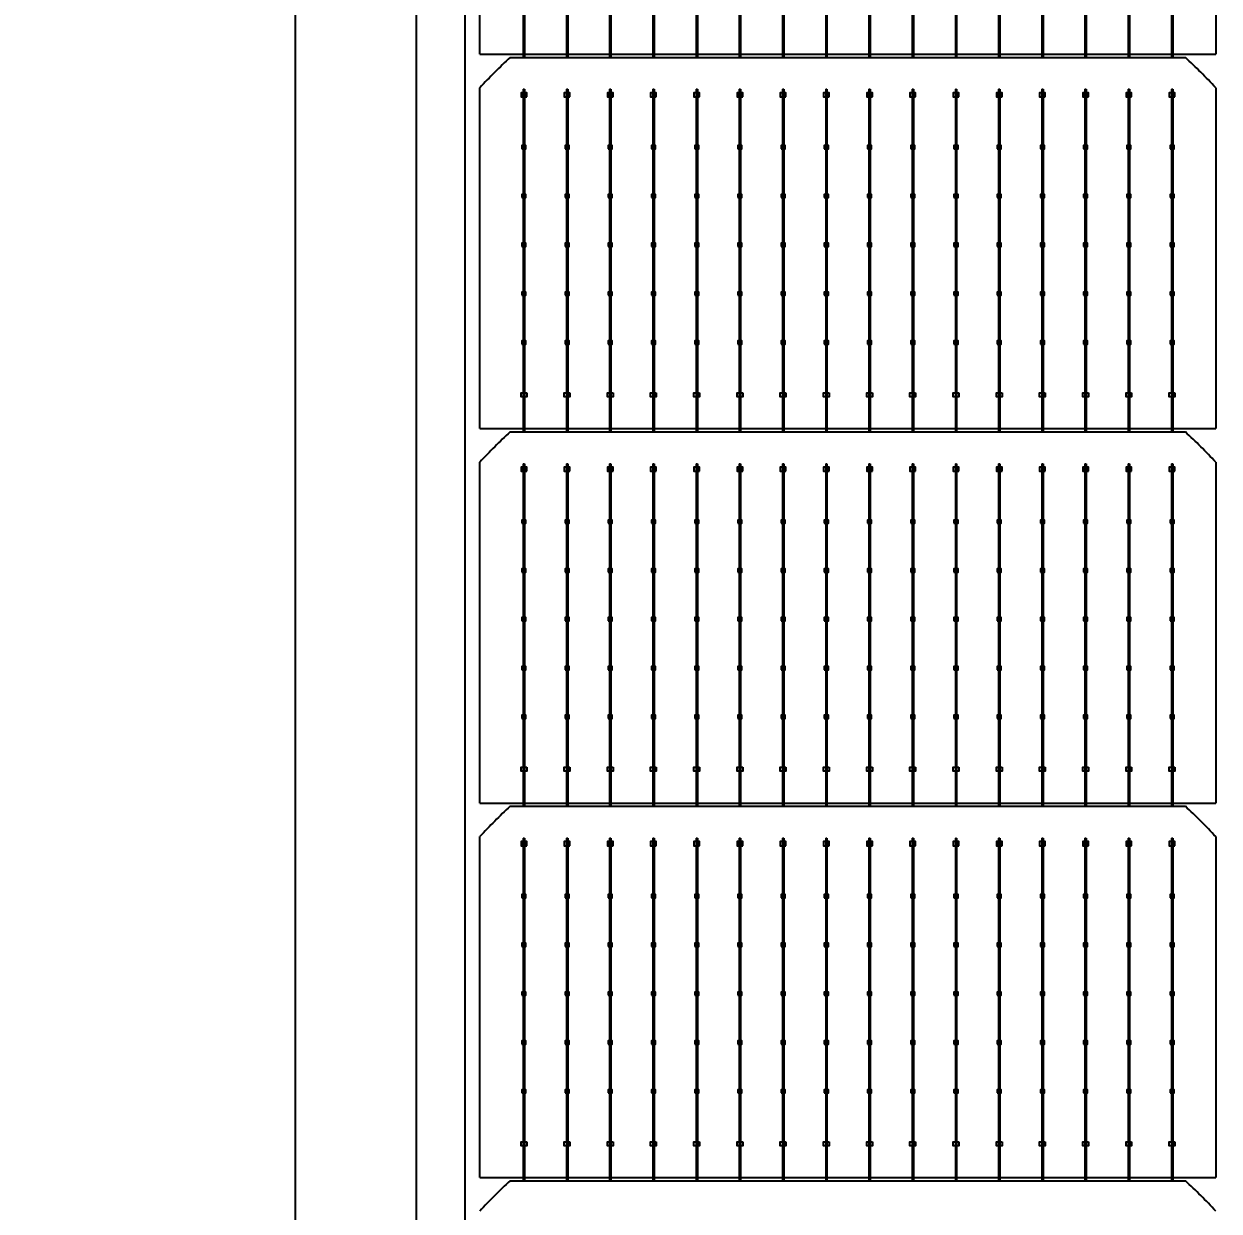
# Model space of a CAD drawing. Header units: millimetres. Extents: x 10297564 to 11610295, y -9287743 to -8409454.
# Drawn here: x 10388906 to 10393034, y -9103535 to -9099437 of the extents above; entities that cross this region are included whole.
import ezdxf

# ---------------------------------------------------------------- set-up
doc = ezdxf.new("R2010")
doc.units = ezdxf.units.MM
doc.header["$LTSCALE"] = 100
doc.layers.add('E1', color=1, linetype='Continuous')
doc.styles.add('HL-S1', font='DotumChe.ttf')
doc.styles.add('MG', font='malgun.ttf')
doc.dimstyles.new('HL-100', dxfattribs={"dimscale": 100, "dimtxt": 3, "dimasz": 4, "dimexe": 2, "dimexo": 2, "dimgap": 1, "dimtad": 1, "dimdec": 0, "dimzin": 0, "dimlunit": 6, "dimtxsty": 'HL-S1', "dimblk": 'DOTSMALL', "dimcen": 4, "dimdle": 2, "dimclrd": 256, "dimclre": 256, "dimclrt": 4, "dimazin": 0, "dimtfac": 1, "dimtdec": 0, "dimtix": 1, "dimtmove": 2, "dimatfit": 3, "dimldrblk": 'DOTSMALL', "dimfxl": 1.5, "dimtolj": 1, "dimtzin": 0, "dimlwd": -1, "dimlwe": -1, "dimarcsym": 0})

# ---------------------------------------------------------------- blocks, each defined once
blk = doc.blocks.new('*D71')
at = {"layer": 'defpoints', "color": 0, "transparency": 16777216}
for p in [(10389843.9, -9073235.9), (10390262.3, -9073235.9), (10390262.3, -9107604.7)]:
    blk.add_point(p, dxfattribs=at)
at = {"layer": 'E1', "color": 1, "transparency": 16777216}
for p, q in [((10389862.3, -9073235.9), (10389443.9, -9073235.9)), ((10389843.9, -9107204.7), (10389843.9, -9073635.9)), ((10389862.3, -9107604.7), (10389443.9, -9107604.7))]:
    blk.add_line(p, q, dxfattribs=at)
for points in [[(10389777.2, -9073635.9), (10389910.5, -9073635.9), (10389843.9, -9073235.9)], [(10389777.2, -9107204.7), (10389910.5, -9107204.7), (10389843.9, -9107604.7)]]:
    blk.add_solid(points, dxfattribs=at)
at = {"layer": 'E1', "color": 7, "transparency": 16777216, "insert": (10389234, -9090245.9), "char_height": 500, "attachment_point": 5, "rotation": 90, "style": 'MG'}
blk.add_mtext('\\A1;2464', dxfattribs=at)
blk = doc.blocks.new('_DotSmall')
at = {"color": 0, "linetype": 'ByBlock', "const_width": 0.5}
blk.add_lwpolyline([(-0.0625, 0, 1), (0.0625, 0, 1)], format="xyb", close=True, dxfattribs=at)

msp = doc.modelspace()

# ---------------------------------------------------------------- linework, layer by layer
for p, q in [((10390630.4, -9098369.8), (10390630.4, -9099552.7)), ((10390634.8, -9098369.8), (10390634.8, -9099552.7)), ((10390779.6, -9098369.8), (10390779.6, -9099552.7)), ((10390784.1, -9098369.8), (10390784.1, -9099552.7)), ((10390928.9, -9098369.8), (10390928.9, -9099552.7)), ((10390933.3, -9098369.8), (10390933.3, -9099552.7)), ((10391078.1, -9098369.8), (10391078.1, -9099552.7)), ((10391082.6, -9098369.8), (10391082.6, -9099552.7)), ((10391227.4, -9098369.8), (10391227.4, -9099552.7)), ((10391231.8, -9098369.8), (10391231.8, -9099552.7)), ((10391376.6, -9098369.8), (10391376.6, -9099552.7)), ((10391381.1, -9098369.8), (10391381.1, -9099552.7)), ((10391525.9, -9098369.8), (10391525.9, -9099552.7)), ((10391530.3, -9098369.8), (10391530.3, -9099552.7)), ((10391675.1, -9098369.8), (10391675.1, -9099552.7)), ((10391679.6, -9098369.8), (10391679.6, -9099552.7)), ((10391824.4, -9098369.8), (10391824.4, -9099552.7)), ((10391828.8, -9098369.8), (10391828.8, -9099552.7)), ((10391973.6, -9098369.8), (10391973.6, -9099552.7)), ((10391978.1, -9098369.8), (10391978.1, -9099552.7)), ((10392122.9, -9098369.8), (10392122.9, -9099552.7)), ((10392127.3, -9098369.8), (10392127.3, -9099552.7)), ((10392272.1, -9098369.8), (10392272.1, -9099552.7)), ((10392276.6, -9098369.8), (10392276.6, -9099552.7)), ((10392421.4, -9098369.8), (10392421.4, -9099552.7)), ((10392425.8, -9098369.8), (10392425.8, -9099552.7)), ((10392570.6, -9098369.8), (10392570.6, -9099552.7)), ((10392575.1, -9098369.8), (10392575.1, -9099552.7)), ((10392719.8, -9098369.8), (10392719.8, -9099552.7)), ((10392724.3, -9098369.8), (10392724.3, -9099552.7)), ((10392869.1, -9098369.8), (10392869.1, -9099552.7)), ((10392873.6, -9098369.8), (10392873.6, -9099552.7)), ((10390480.6, -9099541.5), (10393022, -9099541.5)), ((10390630.4, -9099662.5), (10390630.4, -9100845.4)), ((10390634.8, -9099662.5), (10390634.8, -9100845.4)), ((10390779.6, -9099662.5), (10390779.6, -9100845.4)), ((10390784.1, -9099662.5), (10390784.1, -9100845.4)), ((10390928.9, -9099662.5), (10390928.9, -9100845.4)), ((10390933.3, -9099662.5), (10390933.3, -9100845.4)), ((10391078.1, -9099662.5), (10391078.1, -9100845.4)), ((10391082.6, -9099662.5), (10391082.6, -9100845.4)), ((10391227.4, -9099662.5), (10391227.4, -9100845.4)), ((10391231.8, -9099662.5), (10391231.8, -9100845.4)), ((10391376.6, -9099662.5), (10391376.6, -9100845.4)), ((10391381.1, -9099662.5), (10391381.1, -9100845.4)), ((10391525.9, -9099662.5), (10391525.9, -9100845.4)), ((10391530.3, -9099662.5), (10391530.3, -9100845.4)), ((10391675.1, -9099662.5), (10391675.1, -9100845.4)), ((10391679.6, -9099662.5), (10391679.6, -9100845.4)), ((10391824.4, -9099662.5), (10391824.4, -9100845.4)), ((10391828.8, -9099662.5), (10391828.8, -9100845.4)), ((10391973.6, -9099662.5), (10391973.6, -9100845.4)), ((10391978.1, -9099662.5), (10391978.1, -9100845.4)), ((10392122.9, -9099662.5), (10392122.9, -9100845.4)), ((10392127.3, -9099662.5), (10392127.3, -9100845.4)), ((10392272.1, -9099662.5), (10392272.1, -9100845.4)), ((10392276.6, -9099662.5), (10392276.6, -9100845.4)), ((10392421.4, -9099662.5), (10392421.4, -9100845.4)), ((10392425.8, -9099662.5), (10392425.8, -9100845.4)), ((10392570.6, -9099662.5), (10392570.6, -9100845.4)), ((10392575.1, -9099662.5), (10392575.1, -9100845.4)), ((10392719.8, -9099662.5), (10392719.8, -9100845.4)), ((10392724.3, -9099662.5), (10392724.3, -9100845.4)), ((10392869.1, -9099662.5), (10392869.1, -9100845.4)), ((10392873.6, -9099662.5), (10392873.6, -9100845.4)), ((10390480.6, -9100834.1), (10393022, -9100834.1)), ((10390630.4, -9100955.1), (10390630.4, -9102138)), ((10390634.8, -9100955.1), (10390634.8, -9102138)), ((10390779.6, -9100955.1), (10390779.6, -9102138)), ((10390784.1, -9100955.1), (10390784.1, -9102138)), ((10390928.9, -9100955.1), (10390928.9, -9102138)), ((10390933.3, -9100955.1), (10390933.3, -9102138)), ((10391078.1, -9100955.1), (10391078.1, -9102138)), ((10391082.6, -9100955.1), (10391082.6, -9102138)), ((10391227.4, -9100955.1), (10391227.4, -9102138)), ((10391231.8, -9100955.1), (10391231.8, -9102138)), ((10391376.6, -9100955.1), (10391376.6, -9102138)), ((10391381.1, -9100955.1), (10391381.1, -9102138)), ((10391525.9, -9100955.1), (10391525.9, -9102138)), ((10391530.3, -9100955.1), (10391530.3, -9102138)), ((10391675.1, -9100955.1), (10391675.1, -9102138)), ((10391679.6, -9100955.1), (10391679.6, -9102138)), ((10391824.4, -9100955.1), (10391824.4, -9102138)), ((10391828.8, -9100955.1), (10391828.8, -9102138)), ((10391973.6, -9100955.1), (10391973.6, -9102138)), ((10391978.1, -9100955.1), (10391978.1, -9102138)), ((10392122.9, -9100955.1), (10392122.9, -9102138)), ((10392127.3, -9100955.1), (10392127.3, -9102138)), ((10392272.1, -9100955.1), (10392272.1, -9102138)), ((10392276.6, -9100955.1), (10392276.6, -9102138)), ((10392421.4, -9100955.1), (10392421.4, -9102138)), ((10392425.8, -9100955.1), (10392425.8, -9102138)), ((10392570.6, -9100955.1), (10392570.6, -9102138)), ((10392575.1, -9100955.1), (10392575.1, -9102138)), ((10392719.8, -9100955.1), (10392719.8, -9102138)), ((10392724.3, -9100955.1), (10392724.3, -9102138)), ((10392869.1, -9100955.1), (10392869.1, -9102138)), ((10392873.6, -9100955.1), (10392873.6, -9102138)), ((10390480.6, -9102126.8), (10393022, -9102126.8)), ((10390630.4, -9102247.8), (10390630.4, -9103430.7)), ((10390634.8, -9102247.8), (10390634.8, -9103430.7)), ((10390779.6, -9102247.8), (10390779.6, -9103430.7)), ((10390784.1, -9102247.8), (10390784.1, -9103430.7)), ((10390928.9, -9102247.8), (10390928.9, -9103430.7)), ((10390933.3, -9102247.8), (10390933.3, -9103430.7)), ((10391078.1, -9102247.8), (10391078.1, -9103430.7)), ((10391082.6, -9102247.8), (10391082.6, -9103430.7)), ((10391227.4, -9102247.8), (10391227.4, -9103430.7)), ((10391231.8, -9102247.8), (10391231.8, -9103430.7)), ((10391376.6, -9102247.8), (10391376.6, -9103430.7)), ((10391381.1, -9102247.8), (10391381.1, -9103430.7)), ((10391525.9, -9102247.8), (10391525.9, -9103430.7)), ((10391530.3, -9102247.8), (10391530.3, -9103430.7)), ((10391675.1, -9102247.8), (10391675.1, -9103430.7)), ((10391679.6, -9102247.8), (10391679.6, -9103430.7)), ((10391824.4, -9102247.8), (10391824.4, -9103430.7)), ((10391828.8, -9102247.8), (10391828.8, -9103430.7)), ((10391973.6, -9102247.8), (10391973.6, -9103430.7)), ((10391978.1, -9102247.8), (10391978.1, -9103430.7)), ((10392122.9, -9102247.8), (10392122.9, -9103430.7)), ((10392127.3, -9102247.8), (10392127.3, -9103430.7)), ((10392272.1, -9102247.8), (10392272.1, -9103430.7)), ((10392276.6, -9102247.8), (10392276.6, -9103430.7)), ((10392421.4, -9102247.8), (10392421.4, -9103430.7)), ((10392425.8, -9102247.8), (10392425.8, -9103430.7)), ((10392570.6, -9102247.8), (10392570.6, -9103430.7)), ((10392575.1, -9102247.8), (10392575.1, -9103430.7)), ((10392719.8, -9102247.8), (10392719.8, -9103430.7)), ((10392724.3, -9102247.8), (10392724.3, -9103430.7)), ((10392869.1, -9102247.8), (10392869.1, -9103430.7)), ((10392873.6, -9102247.8), (10392873.6, -9103430.7)), ((10390480.6, -9103419.5), (10393022, -9103419.5))]:
    msp.add_line(p, q)
for points in [[(10390262.3, -9073235.9), (10406065.8, -9073235.9), (10406065.8, -9107604.7), (10390262.3, -9107604.7)], [(10390429.7, -9073403.3), (10405898.4, -9073403.3), (10405898.4, -9107437.3), (10390429.7, -9107437.3)], [(10390642.4, -9099688.5), (10390642.4, -9099674.6), (10390622.9, -9099674.6), (10390622.9, -9099688.5)], [(10390791.6, -9099688.5), (10390791.6, -9099674.6), (10390772.1, -9099674.6), (10390772.1, -9099688.5)], [(10390940.9, -9099688.5), (10390940.9, -9099674.6), (10390921.3, -9099674.6), (10390921.3, -9099688.5)], [(10391090.1, -9099688.5), (10391090.1, -9099674.6), (10391070.6, -9099674.6), (10391070.6, -9099688.5)], [(10391239.4, -9099688.5), (10391239.4, -9099674.6), (10391219.8, -9099674.6), (10391219.8, -9099688.5)], [(10391388.6, -9099688.5), (10391388.6, -9099674.6), (10391369.1, -9099674.6), (10391369.1, -9099688.5)], [(10391537.9, -9099688.5), (10391537.9, -9099674.6), (10391518.3, -9099674.6), (10391518.3, -9099688.5)], [(10391687.1, -9099688.5), (10391687.1, -9099674.6), (10391667.6, -9099674.6), (10391667.6, -9099688.5)], [(10391836.4, -9099688.5), (10391836.4, -9099674.6), (10391816.8, -9099674.6), (10391816.8, -9099688.5)], [(10391985.6, -9099688.5), (10391985.6, -9099674.6), (10391966.1, -9099674.6), (10391966.1, -9099688.5)], [(10392134.9, -9099688.5), (10392134.9, -9099674.6), (10392115.3, -9099674.6), (10392115.3, -9099688.5)], [(10392284.1, -9099688.5), (10392284.1, -9099674.6), (10392264.6, -9099674.6), (10392264.6, -9099688.5)], [(10392433.3, -9099688.5), (10392433.3, -9099674.6), (10392413.8, -9099674.6), (10392413.8, -9099688.5)], [(10392582.6, -9099688.5), (10392582.6, -9099674.6), (10392563.1, -9099674.6), (10392563.1, -9099688.5)], [(10392731.8, -9099688.5), (10392731.8, -9099674.6), (10392712.3, -9099674.6), (10392712.3, -9099688.5)], [(10392881.1, -9099688.5), (10392881.1, -9099674.6), (10392861.6, -9099674.6), (10392861.6, -9099688.5)], [(10390625.6, -9099868.1), (10390639.6, -9099868.1), (10390639.6, -9099856.9), (10390625.6, -9099856.9)], [(10390774.9, -9099868.1), (10390788.8, -9099868.1), (10390788.8, -9099856.9), (10390774.9, -9099856.9)], [(10390924.1, -9099868.1), (10390938.1, -9099868.1), (10390938.1, -9099856.9), (10390924.1, -9099856.9)], [(10391073.4, -9099868.1), (10391087.3, -9099868.1), (10391087.3, -9099856.9), (10391073.4, -9099856.9)], [(10391222.6, -9099868.1), (10391236.6, -9099868.1), (10391236.6, -9099856.9), (10391222.6, -9099856.9)], [(10391371.9, -9099868.1), (10391385.8, -9099868.1), (10391385.8, -9099856.9), (10391371.9, -9099856.9)], [(10391521.1, -9099868.1), (10391535.1, -9099868.1), (10391535.1, -9099856.9), (10391521.1, -9099856.9)], [(10391670.4, -9099868.1), (10391684.3, -9099868.1), (10391684.3, -9099856.9), (10391670.4, -9099856.9)], [(10391819.6, -9099868.1), (10391833.6, -9099868.1), (10391833.6, -9099856.9), (10391819.6, -9099856.9)], [(10391968.9, -9099868.1), (10391982.8, -9099868.1), (10391982.8, -9099856.9), (10391968.9, -9099856.9)], [(10392118.1, -9099868.1), (10392132.1, -9099868.1), (10392132.1, -9099856.9), (10392118.1, -9099856.9)], [(10392267.4, -9099868.1), (10392281.3, -9099868.1), (10392281.3, -9099856.9), (10392267.4, -9099856.9)], [(10392416.6, -9099868.1), (10392430.6, -9099868.1), (10392430.6, -9099856.9), (10392416.6, -9099856.9)], [(10392565.9, -9099868.1), (10392579.8, -9099868.1), (10392579.8, -9099856.9), (10392565.9, -9099856.9)], [(10392715.1, -9099868.1), (10392729.1, -9099868.1), (10392729.1, -9099856.9), (10392715.1, -9099856.9)], [(10392864.4, -9099868.1), (10392878.3, -9099868.1), (10392878.3, -9099856.9), (10392864.4, -9099856.9)], [(10390625.6, -9100036.6), (10390639.6, -9100036.6), (10390639.6, -9100025.4), (10390625.6, -9100025.4)], [(10390774.9, -9100036.6), (10390788.8, -9100036.6), (10390788.8, -9100025.4), (10390774.9, -9100025.4)], [(10390924.1, -9100036.6), (10390938.1, -9100036.6), (10390938.1, -9100025.4), (10390924.1, -9100025.4)], [(10391073.4, -9100036.6), (10391087.3, -9100036.6), (10391087.3, -9100025.4), (10391073.4, -9100025.4)], [(10391222.6, -9100036.6), (10391236.6, -9100036.6), (10391236.6, -9100025.4), (10391222.6, -9100025.4)], [(10391371.9, -9100036.6), (10391385.8, -9100036.6), (10391385.8, -9100025.4), (10391371.9, -9100025.4)], [(10391521.1, -9100036.6), (10391535.1, -9100036.6), (10391535.1, -9100025.4), (10391521.1, -9100025.4)], [(10391670.4, -9100036.6), (10391684.3, -9100036.6), (10391684.3, -9100025.4), (10391670.4, -9100025.4)], [(10391819.6, -9100036.6), (10391833.6, -9100036.6), (10391833.6, -9100025.4), (10391819.6, -9100025.4)], [(10391968.9, -9100036.6), (10391982.8, -9100036.6), (10391982.8, -9100025.4), (10391968.9, -9100025.4)], [(10392118.1, -9100036.6), (10392132.1, -9100036.6), (10392132.1, -9100025.4), (10392118.1, -9100025.4)], [(10392267.4, -9100036.6), (10392281.3, -9100036.6), (10392281.3, -9100025.4), (10392267.4, -9100025.4)], [(10392416.6, -9100036.6), (10392430.6, -9100036.6), (10392430.6, -9100025.4), (10392416.6, -9100025.4)], [(10392565.9, -9100036.6), (10392579.8, -9100036.6), (10392579.8, -9100025.4), (10392565.9, -9100025.4)], [(10392715.1, -9100036.6), (10392729.1, -9100036.6), (10392729.1, -9100025.4), (10392715.1, -9100025.4)], [(10392864.4, -9100036.6), (10392878.3, -9100036.6), (10392878.3, -9100025.4), (10392864.4, -9100025.4)], [(10390625.6, -9100205.1), (10390639.6, -9100205.1), (10390639.6, -9100193.9), (10390625.6, -9100193.9)], [(10390774.9, -9100205.1), (10390788.8, -9100205.1), (10390788.8, -9100193.9), (10390774.9, -9100193.9)], [(10390924.1, -9100205.1), (10390938.1, -9100205.1), (10390938.1, -9100193.9), (10390924.1, -9100193.9)], [(10391073.4, -9100205.1), (10391087.3, -9100205.1), (10391087.3, -9100193.9), (10391073.4, -9100193.9)], [(10391222.6, -9100205.1), (10391236.6, -9100205.1), (10391236.6, -9100193.9), (10391222.6, -9100193.9)], [(10391371.9, -9100205.1), (10391385.8, -9100205.1), (10391385.8, -9100193.9), (10391371.9, -9100193.9)], [(10391521.1, -9100205.1), (10391535.1, -9100205.1), (10391535.1, -9100193.9), (10391521.1, -9100193.9)], [(10391670.4, -9100205.1), (10391684.3, -9100205.1), (10391684.3, -9100193.9), (10391670.4, -9100193.9)], [(10391819.6, -9100205.1), (10391833.6, -9100205.1), (10391833.6, -9100193.9), (10391819.6, -9100193.9)], [(10391968.9, -9100205.1), (10391982.8, -9100205.1), (10391982.8, -9100193.9), (10391968.9, -9100193.9)], [(10392118.1, -9100205.1), (10392132.1, -9100205.1), (10392132.1, -9100193.9), (10392118.1, -9100193.9)], [(10392267.4, -9100205.1), (10392281.3, -9100205.1), (10392281.3, -9100193.9), (10392267.4, -9100193.9)], [(10392416.6, -9100205.1), (10392430.6, -9100205.1), (10392430.6, -9100193.9), (10392416.6, -9100193.9)], [(10392565.9, -9100205.1), (10392579.8, -9100205.1), (10392579.8, -9100193.9), (10392565.9, -9100193.9)], [(10392715.1, -9100205.1), (10392729.1, -9100205.1), (10392729.1, -9100193.9), (10392715.1, -9100193.9)], [(10392864.4, -9100205.1), (10392878.3, -9100205.1), (10392878.3, -9100193.9), (10392864.4, -9100193.9)], [(10390625.6, -9100373.5), (10390639.6, -9100373.5), (10390639.6, -9100362.4), (10390625.6, -9100362.4)], [(10390774.9, -9100373.5), (10390788.8, -9100373.5), (10390788.8, -9100362.4), (10390774.9, -9100362.4)], [(10390924.1, -9100373.5), (10390938.1, -9100373.5), (10390938.1, -9100362.4), (10390924.1, -9100362.4)], [(10391073.4, -9100373.5), (10391087.3, -9100373.5), (10391087.3, -9100362.4), (10391073.4, -9100362.4)], [(10391222.6, -9100373.5), (10391236.6, -9100373.5), (10391236.6, -9100362.4), (10391222.6, -9100362.4)], [(10391371.9, -9100373.5), (10391385.8, -9100373.5), (10391385.8, -9100362.4), (10391371.9, -9100362.4)], [(10391521.1, -9100373.5), (10391535.1, -9100373.5), (10391535.1, -9100362.4), (10391521.1, -9100362.4)], [(10391670.4, -9100373.5), (10391684.3, -9100373.5), (10391684.3, -9100362.4), (10391670.4, -9100362.4)], [(10391819.6, -9100373.5), (10391833.6, -9100373.5), (10391833.6, -9100362.4), (10391819.6, -9100362.4)], [(10391968.9, -9100373.5), (10391982.8, -9100373.5), (10391982.8, -9100362.4), (10391968.9, -9100362.4)], [(10392118.1, -9100373.5), (10392132.1, -9100373.5), (10392132.1, -9100362.4), (10392118.1, -9100362.4)], [(10392267.4, -9100373.5), (10392281.3, -9100373.5), (10392281.3, -9100362.4), (10392267.4, -9100362.4)], [(10392416.6, -9100373.5), (10392430.6, -9100373.5), (10392430.6, -9100362.4), (10392416.6, -9100362.4)], [(10392565.9, -9100373.5), (10392579.8, -9100373.5), (10392579.8, -9100362.4), (10392565.9, -9100362.4)], [(10392715.1, -9100373.5), (10392729.1, -9100373.5), (10392729.1, -9100362.4), (10392715.1, -9100362.4)], [(10392864.4, -9100373.5), (10392878.3, -9100373.5), (10392878.3, -9100362.4), (10392864.4, -9100362.4)], [(10390625.6, -9100542), (10390639.6, -9100542), (10390639.6, -9100530.9), (10390625.6, -9100530.9)], [(10390774.9, -9100542), (10390788.8, -9100542), (10390788.8, -9100530.9), (10390774.9, -9100530.9)], [(10390924.1, -9100542), (10390938.1, -9100542), (10390938.1, -9100530.9), (10390924.1, -9100530.9)], [(10391073.4, -9100542), (10391087.3, -9100542), (10391087.3, -9100530.9), (10391073.4, -9100530.9)], [(10391222.6, -9100542), (10391236.6, -9100542), (10391236.6, -9100530.9), (10391222.6, -9100530.9)], [(10391371.9, -9100542), (10391385.8, -9100542), (10391385.8, -9100530.9), (10391371.9, -9100530.9)], [(10391521.1, -9100542), (10391535.1, -9100542), (10391535.1, -9100530.9), (10391521.1, -9100530.9)], [(10391670.4, -9100542), (10391684.3, -9100542), (10391684.3, -9100530.9), (10391670.4, -9100530.9)], [(10391819.6, -9100542), (10391833.6, -9100542), (10391833.6, -9100530.9), (10391819.6, -9100530.9)], [(10391968.9, -9100542), (10391982.8, -9100542), (10391982.8, -9100530.9), (10391968.9, -9100530.9)], [(10392118.1, -9100542), (10392132.1, -9100542), (10392132.1, -9100530.9), (10392118.1, -9100530.9)], [(10392267.4, -9100542), (10392281.3, -9100542), (10392281.3, -9100530.9), (10392267.4, -9100530.9)], [(10392416.6, -9100542), (10392430.6, -9100542), (10392430.6, -9100530.9), (10392416.6, -9100530.9)], [(10392565.9, -9100542), (10392579.8, -9100542), (10392579.8, -9100530.9), (10392565.9, -9100530.9)], [(10392715.1, -9100542), (10392729.1, -9100542), (10392729.1, -9100530.9), (10392715.1, -9100530.9)], [(10392864.4, -9100542), (10392878.3, -9100542), (10392878.3, -9100530.9), (10392864.4, -9100530.9)], [(10390642.4, -9100710.4), (10390642.4, -9100724.3), (10390622.9, -9100724.3), (10390622.9, -9100710.4)], [(10390791.6, -9100710.4), (10390791.6, -9100724.3), (10390772.1, -9100724.3), (10390772.1, -9100710.4)], [(10390940.9, -9100710.4), (10390940.9, -9100724.3), (10390921.3, -9100724.3), (10390921.3, -9100710.4)], [(10391090.1, -9100710.4), (10391090.1, -9100724.3), (10391070.6, -9100724.3), (10391070.6, -9100710.4)], [(10391239.4, -9100710.4), (10391239.4, -9100724.3), (10391219.8, -9100724.3), (10391219.8, -9100710.4)], [(10391388.6, -9100710.4), (10391388.6, -9100724.3), (10391369.1, -9100724.3), (10391369.1, -9100710.4)], [(10391537.9, -9100710.4), (10391537.9, -9100724.3), (10391518.3, -9100724.3), (10391518.3, -9100710.4)], [(10391687.1, -9100710.4), (10391687.1, -9100724.3), (10391667.6, -9100724.3), (10391667.6, -9100710.4)], [(10391836.4, -9100710.4), (10391836.4, -9100724.3), (10391816.8, -9100724.3), (10391816.8, -9100710.4)], [(10391985.6, -9100710.4), (10391985.6, -9100724.3), (10391966.1, -9100724.3), (10391966.1, -9100710.4)], [(10392134.9, -9100710.4), (10392134.9, -9100724.3), (10392115.3, -9100724.3), (10392115.3, -9100710.4)], [(10392284.1, -9100710.4), (10392284.1, -9100724.3), (10392264.6, -9100724.3), (10392264.6, -9100710.4)], [(10392433.3, -9100710.4), (10392433.3, -9100724.3), (10392413.8, -9100724.3), (10392413.8, -9100710.4)], [(10392582.6, -9100710.4), (10392582.6, -9100724.3), (10392563.1, -9100724.3), (10392563.1, -9100710.4)], [(10392731.8, -9100710.4), (10392731.8, -9100724.3), (10392712.3, -9100724.3), (10392712.3, -9100710.4)], [(10392881.1, -9100710.4), (10392881.1, -9100724.3), (10392861.6, -9100724.3), (10392861.6, -9100710.4)], [(10390642.4, -9100981.2), (10390642.4, -9100967.3), (10390622.9, -9100967.3), (10390622.9, -9100981.2)], [(10390791.6, -9100981.2), (10390791.6, -9100967.3), (10390772.1, -9100967.3), (10390772.1, -9100981.2)], [(10390940.9, -9100981.2), (10390940.9, -9100967.3), (10390921.3, -9100967.3), (10390921.3, -9100981.2)], [(10391090.1, -9100981.2), (10391090.1, -9100967.3), (10391070.6, -9100967.3), (10391070.6, -9100981.2)], [(10391239.4, -9100981.2), (10391239.4, -9100967.3), (10391219.8, -9100967.3), (10391219.8, -9100981.2)], [(10391388.6, -9100981.2), (10391388.6, -9100967.3), (10391369.1, -9100967.3), (10391369.1, -9100981.2)], [(10391537.9, -9100981.2), (10391537.9, -9100967.3), (10391518.3, -9100967.3), (10391518.3, -9100981.2)], [(10391687.1, -9100981.2), (10391687.1, -9100967.3), (10391667.6, -9100967.3), (10391667.6, -9100981.2)], [(10391836.4, -9100981.2), (10391836.4, -9100967.3), (10391816.8, -9100967.3), (10391816.8, -9100981.2)], [(10391985.6, -9100981.2), (10391985.6, -9100967.3), (10391966.1, -9100967.3), (10391966.1, -9100981.2)], [(10392134.9, -9100981.2), (10392134.9, -9100967.3), (10392115.3, -9100967.3), (10392115.3, -9100981.2)], [(10392284.1, -9100981.2), (10392284.1, -9100967.3), (10392264.6, -9100967.3), (10392264.6, -9100981.2)], [(10392433.3, -9100981.2), (10392433.3, -9100967.3), (10392413.8, -9100967.3), (10392413.8, -9100981.2)], [(10392582.6, -9100981.2), (10392582.6, -9100967.3), (10392563.1, -9100967.3), (10392563.1, -9100981.2)], [(10392731.8, -9100981.2), (10392731.8, -9100967.3), (10392712.3, -9100967.3), (10392712.3, -9100981.2)], [(10392881.1, -9100981.2), (10392881.1, -9100967.3), (10392861.6, -9100967.3), (10392861.6, -9100981.2)], [(10390625.6, -9101160.7), (10390639.6, -9101160.7), (10390639.6, -9101149.6), (10390625.6, -9101149.6)], [(10390774.9, -9101160.7), (10390788.8, -9101160.7), (10390788.8, -9101149.6), (10390774.9, -9101149.6)], [(10390924.1, -9101160.7), (10390938.1, -9101160.7), (10390938.1, -9101149.6), (10390924.1, -9101149.6)], [(10391073.4, -9101160.7), (10391087.3, -9101160.7), (10391087.3, -9101149.6), (10391073.4, -9101149.6)], [(10391222.6, -9101160.7), (10391236.6, -9101160.7), (10391236.6, -9101149.6), (10391222.6, -9101149.6)], [(10391371.9, -9101160.7), (10391385.8, -9101160.7), (10391385.8, -9101149.6), (10391371.9, -9101149.6)], [(10391521.1, -9101160.7), (10391535.1, -9101160.7), (10391535.1, -9101149.6), (10391521.1, -9101149.6)], [(10391670.4, -9101160.7), (10391684.3, -9101160.7), (10391684.3, -9101149.6), (10391670.4, -9101149.6)], [(10391819.6, -9101160.7), (10391833.6, -9101160.7), (10391833.6, -9101149.6), (10391819.6, -9101149.6)], [(10391968.9, -9101160.7), (10391982.8, -9101160.7), (10391982.8, -9101149.6), (10391968.9, -9101149.6)], [(10392118.1, -9101160.7), (10392132.1, -9101160.7), (10392132.1, -9101149.6), (10392118.1, -9101149.6)], [(10392267.4, -9101160.7), (10392281.3, -9101160.7), (10392281.3, -9101149.6), (10392267.4, -9101149.6)], [(10392416.6, -9101160.7), (10392430.6, -9101160.7), (10392430.6, -9101149.6), (10392416.6, -9101149.6)], [(10392565.9, -9101160.7), (10392579.8, -9101160.7), (10392579.8, -9101149.6), (10392565.9, -9101149.6)], [(10392715.1, -9101160.7), (10392729.1, -9101160.7), (10392729.1, -9101149.6), (10392715.1, -9101149.6)], [(10392864.4, -9101160.7), (10392878.3, -9101160.7), (10392878.3, -9101149.6), (10392864.4, -9101149.6)], [(10390625.6, -9101329.2), (10390639.6, -9101329.2), (10390639.6, -9101318.1), (10390625.6, -9101318.1)], [(10390774.9, -9101329.2), (10390788.8, -9101329.2), (10390788.8, -9101318.1), (10390774.9, -9101318.1)], [(10390924.1, -9101329.2), (10390938.1, -9101329.2), (10390938.1, -9101318.1), (10390924.1, -9101318.1)], [(10391073.4, -9101329.2), (10391087.3, -9101329.2), (10391087.3, -9101318.1), (10391073.4, -9101318.1)], [(10391222.6, -9101329.2), (10391236.6, -9101329.2), (10391236.6, -9101318.1), (10391222.6, -9101318.1)], [(10391371.9, -9101329.2), (10391385.8, -9101329.2), (10391385.8, -9101318.1), (10391371.9, -9101318.1)], [(10391521.1, -9101329.2), (10391535.1, -9101329.2), (10391535.1, -9101318.1), (10391521.1, -9101318.1)], [(10391670.4, -9101329.2), (10391684.3, -9101329.2), (10391684.3, -9101318.1), (10391670.4, -9101318.1)], [(10391819.6, -9101329.2), (10391833.6, -9101329.2), (10391833.6, -9101318.1), (10391819.6, -9101318.1)], [(10391968.9, -9101329.2), (10391982.8, -9101329.2), (10391982.8, -9101318.1), (10391968.9, -9101318.1)], [(10392118.1, -9101329.2), (10392132.1, -9101329.2), (10392132.1, -9101318.1), (10392118.1, -9101318.1)], [(10392267.4, -9101329.2), (10392281.3, -9101329.2), (10392281.3, -9101318.1), (10392267.4, -9101318.1)], [(10392416.6, -9101329.2), (10392430.6, -9101329.2), (10392430.6, -9101318.1), (10392416.6, -9101318.1)], [(10392565.9, -9101329.2), (10392579.8, -9101329.2), (10392579.8, -9101318.1), (10392565.9, -9101318.1)], [(10392715.1, -9101329.2), (10392729.1, -9101329.2), (10392729.1, -9101318.1), (10392715.1, -9101318.1)], [(10392864.4, -9101329.2), (10392878.3, -9101329.2), (10392878.3, -9101318.1), (10392864.4, -9101318.1)], [(10390625.6, -9101497.7), (10390639.6, -9101497.7), (10390639.6, -9101486.6), (10390625.6, -9101486.6)], [(10390774.9, -9101497.7), (10390788.8, -9101497.7), (10390788.8, -9101486.6), (10390774.9, -9101486.6)], [(10390924.1, -9101497.7), (10390938.1, -9101497.7), (10390938.1, -9101486.6), (10390924.1, -9101486.6)], [(10391073.4, -9101497.7), (10391087.3, -9101497.7), (10391087.3, -9101486.6), (10391073.4, -9101486.6)], [(10391222.6, -9101497.7), (10391236.6, -9101497.7), (10391236.6, -9101486.6), (10391222.6, -9101486.6)], [(10391371.9, -9101497.7), (10391385.8, -9101497.7), (10391385.8, -9101486.6), (10391371.9, -9101486.6)], [(10391521.1, -9101497.7), (10391535.1, -9101497.7), (10391535.1, -9101486.6), (10391521.1, -9101486.6)], [(10391670.4, -9101497.7), (10391684.3, -9101497.7), (10391684.3, -9101486.6), (10391670.4, -9101486.6)], [(10391819.6, -9101497.7), (10391833.6, -9101497.7), (10391833.6, -9101486.6), (10391819.6, -9101486.6)], [(10391968.9, -9101497.7), (10391982.8, -9101497.7), (10391982.8, -9101486.6), (10391968.9, -9101486.6)], [(10392118.1, -9101497.7), (10392132.1, -9101497.7), (10392132.1, -9101486.6), (10392118.1, -9101486.6)], [(10392267.4, -9101497.7), (10392281.3, -9101497.7), (10392281.3, -9101486.6), (10392267.4, -9101486.6)], [(10392416.6, -9101497.7), (10392430.6, -9101497.7), (10392430.6, -9101486.6), (10392416.6, -9101486.6)], [(10392565.9, -9101497.7), (10392579.8, -9101497.7), (10392579.8, -9101486.6), (10392565.9, -9101486.6)], [(10392715.1, -9101497.7), (10392729.1, -9101497.7), (10392729.1, -9101486.6), (10392715.1, -9101486.6)], [(10392864.4, -9101497.7), (10392878.3, -9101497.7), (10392878.3, -9101486.6), (10392864.4, -9101486.6)], [(10390625.6, -9101666.2), (10390639.6, -9101666.2), (10390639.6, -9101655.1), (10390625.6, -9101655.1)], [(10390774.9, -9101666.2), (10390788.8, -9101666.2), (10390788.8, -9101655.1), (10390774.9, -9101655.1)], [(10390924.1, -9101666.2), (10390938.1, -9101666.2), (10390938.1, -9101655.1), (10390924.1, -9101655.1)], [(10391073.4, -9101666.2), (10391087.3, -9101666.2), (10391087.3, -9101655.1), (10391073.4, -9101655.1)], [(10391222.6, -9101666.2), (10391236.6, -9101666.2), (10391236.6, -9101655.1), (10391222.6, -9101655.1)], [(10391371.9, -9101666.2), (10391385.8, -9101666.2), (10391385.8, -9101655.1), (10391371.9, -9101655.1)], [(10391521.1, -9101666.2), (10391535.1, -9101666.2), (10391535.1, -9101655.1), (10391521.1, -9101655.1)], [(10391670.4, -9101666.2), (10391684.3, -9101666.2), (10391684.3, -9101655.1), (10391670.4, -9101655.1)], [(10391819.6, -9101666.2), (10391833.6, -9101666.2), (10391833.6, -9101655.1), (10391819.6, -9101655.1)], [(10391968.9, -9101666.2), (10391982.8, -9101666.2), (10391982.8, -9101655.1), (10391968.9, -9101655.1)], [(10392118.1, -9101666.2), (10392132.1, -9101666.2), (10392132.1, -9101655.1), (10392118.1, -9101655.1)], [(10392267.4, -9101666.2), (10392281.3, -9101666.2), (10392281.3, -9101655.1), (10392267.4, -9101655.1)], [(10392416.6, -9101666.2), (10392430.6, -9101666.2), (10392430.6, -9101655.1), (10392416.6, -9101655.1)], [(10392565.9, -9101666.2), (10392579.8, -9101666.2), (10392579.8, -9101655.1), (10392565.9, -9101655.1)], [(10392715.1, -9101666.2), (10392729.1, -9101666.2), (10392729.1, -9101655.1), (10392715.1, -9101655.1)], [(10392864.4, -9101666.2), (10392878.3, -9101666.2), (10392878.3, -9101655.1), (10392864.4, -9101655.1)], [(10390625.6, -9101834.7), (10390639.6, -9101834.7), (10390639.6, -9101823.6), (10390625.6, -9101823.6)], [(10390774.9, -9101834.7), (10390788.8, -9101834.7), (10390788.8, -9101823.6), (10390774.9, -9101823.6)], [(10390924.1, -9101834.7), (10390938.1, -9101834.7), (10390938.1, -9101823.6), (10390924.1, -9101823.6)], [(10391073.4, -9101834.7), (10391087.3, -9101834.7), (10391087.3, -9101823.6), (10391073.4, -9101823.6)], [(10391222.6, -9101834.7), (10391236.6, -9101834.7), (10391236.6, -9101823.6), (10391222.6, -9101823.6)], [(10391371.9, -9101834.7), (10391385.8, -9101834.7), (10391385.8, -9101823.6), (10391371.9, -9101823.6)], [(10391521.1, -9101834.7), (10391535.1, -9101834.7), (10391535.1, -9101823.6), (10391521.1, -9101823.6)], [(10391670.4, -9101834.7), (10391684.3, -9101834.7), (10391684.3, -9101823.6), (10391670.4, -9101823.6)], [(10391819.6, -9101834.7), (10391833.6, -9101834.7), (10391833.6, -9101823.6), (10391819.6, -9101823.6)], [(10391968.9, -9101834.7), (10391982.8, -9101834.7), (10391982.8, -9101823.6), (10391968.9, -9101823.6)], [(10392118.1, -9101834.7), (10392132.1, -9101834.7), (10392132.1, -9101823.6), (10392118.1, -9101823.6)], [(10392267.4, -9101834.7), (10392281.3, -9101834.7), (10392281.3, -9101823.6), (10392267.4, -9101823.6)], [(10392416.6, -9101834.7), (10392430.6, -9101834.7), (10392430.6, -9101823.6), (10392416.6, -9101823.6)], [(10392565.9, -9101834.7), (10392579.8, -9101834.7), (10392579.8, -9101823.6), (10392565.9, -9101823.6)], [(10392715.1, -9101834.7), (10392729.1, -9101834.7), (10392729.1, -9101823.6), (10392715.1, -9101823.6)], [(10392864.4, -9101834.7), (10392878.3, -9101834.7), (10392878.3, -9101823.6), (10392864.4, -9101823.6)], [(10390642.4, -9102003.1), (10390642.4, -9102017), (10390622.9, -9102017), (10390622.9, -9102003.1)], [(10390791.6, -9102003.1), (10390791.6, -9102017), (10390772.1, -9102017), (10390772.1, -9102003.1)], [(10390940.9, -9102003.1), (10390940.9, -9102017), (10390921.3, -9102017), (10390921.3, -9102003.1)], [(10391090.1, -9102003.1), (10391090.1, -9102017), (10391070.6, -9102017), (10391070.6, -9102003.1)], [(10391239.4, -9102003.1), (10391239.4, -9102017), (10391219.8, -9102017), (10391219.8, -9102003.1)], [(10391388.6, -9102003.1), (10391388.6, -9102017), (10391369.1, -9102017), (10391369.1, -9102003.1)], [(10391537.9, -9102003.1), (10391537.9, -9102017), (10391518.3, -9102017), (10391518.3, -9102003.1)], [(10391687.1, -9102003.1), (10391687.1, -9102017), (10391667.6, -9102017), (10391667.6, -9102003.1)], [(10391836.4, -9102003.1), (10391836.4, -9102017), (10391816.8, -9102017), (10391816.8, -9102003.1)], [(10391985.6, -9102003.1), (10391985.6, -9102017), (10391966.1, -9102017), (10391966.1, -9102003.1)], [(10392134.9, -9102003.1), (10392134.9, -9102017), (10392115.3, -9102017), (10392115.3, -9102003.1)], [(10392284.1, -9102003.1), (10392284.1, -9102017), (10392264.6, -9102017), (10392264.6, -9102003.1)], [(10392433.3, -9102003.1), (10392433.3, -9102017), (10392413.8, -9102017), (10392413.8, -9102003.1)], [(10392582.6, -9102003.1), (10392582.6, -9102017), (10392563.1, -9102017), (10392563.1, -9102003.1)], [(10392731.8, -9102003.1), (10392731.8, -9102017), (10392712.3, -9102017), (10392712.3, -9102003.1)], [(10392881.1, -9102003.1), (10392881.1, -9102017), (10392861.6, -9102017), (10392861.6, -9102003.1)], [(10390642.4, -9102273.9), (10390642.4, -9102259.9), (10390622.9, -9102259.9), (10390622.9, -9102273.9)], [(10390791.6, -9102273.9), (10390791.6, -9102259.9), (10390772.1, -9102259.9), (10390772.1, -9102273.9)], [(10390940.9, -9102273.9), (10390940.9, -9102259.9), (10390921.3, -9102259.9), (10390921.3, -9102273.9)], [(10391090.1, -9102273.9), (10391090.1, -9102259.9), (10391070.6, -9102259.9), (10391070.6, -9102273.9)], [(10391239.4, -9102273.9), (10391239.4, -9102259.9), (10391219.8, -9102259.9), (10391219.8, -9102273.9)], [(10391388.6, -9102273.9), (10391388.6, -9102259.9), (10391369.1, -9102259.9), (10391369.1, -9102273.9)], [(10391537.9, -9102273.9), (10391537.9, -9102259.9), (10391518.3, -9102259.9), (10391518.3, -9102273.9)], [(10391687.1, -9102273.9), (10391687.1, -9102259.9), (10391667.6, -9102259.9), (10391667.6, -9102273.9)], [(10391836.4, -9102273.9), (10391836.4, -9102259.9), (10391816.8, -9102259.9), (10391816.8, -9102273.9)], [(10391985.6, -9102273.9), (10391985.6, -9102259.9), (10391966.1, -9102259.9), (10391966.1, -9102273.9)], [(10392134.9, -9102273.9), (10392134.9, -9102259.9), (10392115.3, -9102259.9), (10392115.3, -9102273.9)], [(10392284.1, -9102273.9), (10392284.1, -9102259.9), (10392264.6, -9102259.9), (10392264.6, -9102273.9)], [(10392433.3, -9102273.9), (10392433.3, -9102259.9), (10392413.8, -9102259.9), (10392413.8, -9102273.9)], [(10392582.6, -9102273.9), (10392582.6, -9102259.9), (10392563.1, -9102259.9), (10392563.1, -9102273.9)], [(10392731.8, -9102273.9), (10392731.8, -9102259.9), (10392712.3, -9102259.9), (10392712.3, -9102273.9)], [(10392881.1, -9102273.9), (10392881.1, -9102259.9), (10392861.6, -9102259.9), (10392861.6, -9102273.9)], [(10390625.6, -9102453.4), (10390639.6, -9102453.4), (10390639.6, -9102442.2), (10390625.6, -9102442.2)], [(10390774.9, -9102453.4), (10390788.8, -9102453.4), (10390788.8, -9102442.2), (10390774.9, -9102442.2)], [(10390924.1, -9102453.4), (10390938.1, -9102453.4), (10390938.1, -9102442.2), (10390924.1, -9102442.2)], [(10391073.4, -9102453.4), (10391087.3, -9102453.4), (10391087.3, -9102442.2), (10391073.4, -9102442.2)], [(10391222.6, -9102453.4), (10391236.6, -9102453.4), (10391236.6, -9102442.2), (10391222.6, -9102442.2)], [(10391371.9, -9102453.4), (10391385.8, -9102453.4), (10391385.8, -9102442.2), (10391371.9, -9102442.2)], [(10391521.1, -9102453.4), (10391535.1, -9102453.4), (10391535.1, -9102442.2), (10391521.1, -9102442.2)], [(10391670.4, -9102453.4), (10391684.3, -9102453.4), (10391684.3, -9102442.2), (10391670.4, -9102442.2)], [(10391819.6, -9102453.4), (10391833.6, -9102453.4), (10391833.6, -9102442.2), (10391819.6, -9102442.2)], [(10391968.9, -9102453.4), (10391982.8, -9102453.4), (10391982.8, -9102442.2), (10391968.9, -9102442.2)], [(10392118.1, -9102453.4), (10392132.1, -9102453.4), (10392132.1, -9102442.2), (10392118.1, -9102442.2)], [(10392267.4, -9102453.4), (10392281.3, -9102453.4), (10392281.3, -9102442.2), (10392267.4, -9102442.2)], [(10392416.6, -9102453.4), (10392430.6, -9102453.4), (10392430.6, -9102442.2), (10392416.6, -9102442.2)], [(10392565.9, -9102453.4), (10392579.8, -9102453.4), (10392579.8, -9102442.2), (10392565.9, -9102442.2)], [(10392715.1, -9102453.4), (10392729.1, -9102453.4), (10392729.1, -9102442.2), (10392715.1, -9102442.2)], [(10392864.4, -9102453.4), (10392878.3, -9102453.4), (10392878.3, -9102442.2), (10392864.4, -9102442.2)], [(10390625.6, -9102621.9), (10390639.6, -9102621.9), (10390639.6, -9102610.7), (10390625.6, -9102610.7)], [(10390774.9, -9102621.9), (10390788.8, -9102621.9), (10390788.8, -9102610.7), (10390774.9, -9102610.7)], [(10390924.1, -9102621.9), (10390938.1, -9102621.9), (10390938.1, -9102610.7), (10390924.1, -9102610.7)], [(10391073.4, -9102621.9), (10391087.3, -9102621.9), (10391087.3, -9102610.7), (10391073.4, -9102610.7)], [(10391222.6, -9102621.9), (10391236.6, -9102621.9), (10391236.6, -9102610.7), (10391222.6, -9102610.7)], [(10391371.9, -9102621.9), (10391385.8, -9102621.9), (10391385.8, -9102610.7), (10391371.9, -9102610.7)], [(10391521.1, -9102621.9), (10391535.1, -9102621.9), (10391535.1, -9102610.7), (10391521.1, -9102610.7)], [(10391670.4, -9102621.9), (10391684.3, -9102621.9), (10391684.3, -9102610.7), (10391670.4, -9102610.7)], [(10391819.6, -9102621.9), (10391833.6, -9102621.9), (10391833.6, -9102610.7), (10391819.6, -9102610.7)], [(10391968.9, -9102621.9), (10391982.8, -9102621.9), (10391982.8, -9102610.7), (10391968.9, -9102610.7)], [(10392118.1, -9102621.9), (10392132.1, -9102621.9), (10392132.1, -9102610.7), (10392118.1, -9102610.7)], [(10392267.4, -9102621.9), (10392281.3, -9102621.9), (10392281.3, -9102610.7), (10392267.4, -9102610.7)], [(10392416.6, -9102621.9), (10392430.6, -9102621.9), (10392430.6, -9102610.7), (10392416.6, -9102610.7)], [(10392565.9, -9102621.9), (10392579.8, -9102621.9), (10392579.8, -9102610.7), (10392565.9, -9102610.7)], [(10392715.1, -9102621.9), (10392729.1, -9102621.9), (10392729.1, -9102610.7), (10392715.1, -9102610.7)], [(10392864.4, -9102621.9), (10392878.3, -9102621.9), (10392878.3, -9102610.7), (10392864.4, -9102610.7)], [(10390625.6, -9102790.4), (10390639.6, -9102790.4), (10390639.6, -9102779.2), (10390625.6, -9102779.2)], [(10390774.9, -9102790.4), (10390788.8, -9102790.4), (10390788.8, -9102779.2), (10390774.9, -9102779.2)], [(10390924.1, -9102790.4), (10390938.1, -9102790.4), (10390938.1, -9102779.2), (10390924.1, -9102779.2)], [(10391073.4, -9102790.4), (10391087.3, -9102790.4), (10391087.3, -9102779.2), (10391073.4, -9102779.2)], [(10391222.6, -9102790.4), (10391236.6, -9102790.4), (10391236.6, -9102779.2), (10391222.6, -9102779.2)], [(10391371.9, -9102790.4), (10391385.8, -9102790.4), (10391385.8, -9102779.2), (10391371.9, -9102779.2)], [(10391521.1, -9102790.4), (10391535.1, -9102790.4), (10391535.1, -9102779.2), (10391521.1, -9102779.2)], [(10391670.4, -9102790.4), (10391684.3, -9102790.4), (10391684.3, -9102779.2), (10391670.4, -9102779.2)], [(10391819.6, -9102790.4), (10391833.6, -9102790.4), (10391833.6, -9102779.2), (10391819.6, -9102779.2)], [(10391968.9, -9102790.4), (10391982.8, -9102790.4), (10391982.8, -9102779.2), (10391968.9, -9102779.2)], [(10392118.1, -9102790.4), (10392132.1, -9102790.4), (10392132.1, -9102779.2), (10392118.1, -9102779.2)], [(10392267.4, -9102790.4), (10392281.3, -9102790.4), (10392281.3, -9102779.2), (10392267.4, -9102779.2)], [(10392416.6, -9102790.4), (10392430.6, -9102790.4), (10392430.6, -9102779.2), (10392416.6, -9102779.2)], [(10392565.9, -9102790.4), (10392579.8, -9102790.4), (10392579.8, -9102779.2), (10392565.9, -9102779.2)], [(10392715.1, -9102790.4), (10392729.1, -9102790.4), (10392729.1, -9102779.2), (10392715.1, -9102779.2)], [(10392864.4, -9102790.4), (10392878.3, -9102790.4), (10392878.3, -9102779.2), (10392864.4, -9102779.2)], [(10390625.6, -9102958.9), (10390639.6, -9102958.9), (10390639.6, -9102947.7), (10390625.6, -9102947.7)], [(10390774.9, -9102958.9), (10390788.8, -9102958.9), (10390788.8, -9102947.7), (10390774.9, -9102947.7)], [(10390924.1, -9102958.9), (10390938.1, -9102958.9), (10390938.1, -9102947.7), (10390924.1, -9102947.7)], [(10391073.4, -9102958.9), (10391087.3, -9102958.9), (10391087.3, -9102947.7), (10391073.4, -9102947.7)], [(10391222.6, -9102958.9), (10391236.6, -9102958.9), (10391236.6, -9102947.7), (10391222.6, -9102947.7)], [(10391371.9, -9102958.9), (10391385.8, -9102958.9), (10391385.8, -9102947.7), (10391371.9, -9102947.7)], [(10391521.1, -9102958.9), (10391535.1, -9102958.9), (10391535.1, -9102947.7), (10391521.1, -9102947.7)], [(10391670.4, -9102958.9), (10391684.3, -9102958.9), (10391684.3, -9102947.7), (10391670.4, -9102947.7)], [(10391819.6, -9102958.9), (10391833.6, -9102958.9), (10391833.6, -9102947.7), (10391819.6, -9102947.7)], [(10391968.9, -9102958.9), (10391982.8, -9102958.9), (10391982.8, -9102947.7), (10391968.9, -9102947.7)], [(10392118.1, -9102958.9), (10392132.1, -9102958.9), (10392132.1, -9102947.7), (10392118.1, -9102947.7)], [(10392267.4, -9102958.9), (10392281.3, -9102958.9), (10392281.3, -9102947.7), (10392267.4, -9102947.7)], [(10392416.6, -9102958.9), (10392430.6, -9102958.9), (10392430.6, -9102947.7), (10392416.6, -9102947.7)], [(10392565.9, -9102958.9), (10392579.8, -9102958.9), (10392579.8, -9102947.7), (10392565.9, -9102947.7)], [(10392715.1, -9102958.9), (10392729.1, -9102958.9), (10392729.1, -9102947.7), (10392715.1, -9102947.7)], [(10392864.4, -9102958.9), (10392878.3, -9102958.9), (10392878.3, -9102947.7), (10392864.4, -9102947.7)], [(10390625.6, -9103127.4), (10390639.6, -9103127.4), (10390639.6, -9103116.2), (10390625.6, -9103116.2)], [(10390774.9, -9103127.4), (10390788.8, -9103127.4), (10390788.8, -9103116.2), (10390774.9, -9103116.2)], [(10390924.1, -9103127.4), (10390938.1, -9103127.4), (10390938.1, -9103116.2), (10390924.1, -9103116.2)], [(10391073.4, -9103127.4), (10391087.3, -9103127.4), (10391087.3, -9103116.2), (10391073.4, -9103116.2)], [(10391222.6, -9103127.4), (10391236.6, -9103127.4), (10391236.6, -9103116.2), (10391222.6, -9103116.2)], [(10391371.9, -9103127.4), (10391385.8, -9103127.4), (10391385.8, -9103116.2), (10391371.9, -9103116.2)], [(10391521.1, -9103127.4), (10391535.1, -9103127.4), (10391535.1, -9103116.2), (10391521.1, -9103116.2)], [(10391670.4, -9103127.4), (10391684.3, -9103127.4), (10391684.3, -9103116.2), (10391670.4, -9103116.2)], [(10391819.6, -9103127.4), (10391833.6, -9103127.4), (10391833.6, -9103116.2), (10391819.6, -9103116.2)], [(10391968.9, -9103127.4), (10391982.8, -9103127.4), (10391982.8, -9103116.2), (10391968.9, -9103116.2)], [(10392118.1, -9103127.4), (10392132.1, -9103127.4), (10392132.1, -9103116.2), (10392118.1, -9103116.2)], [(10392267.4, -9103127.4), (10392281.3, -9103127.4), (10392281.3, -9103116.2), (10392267.4, -9103116.2)], [(10392416.6, -9103127.4), (10392430.6, -9103127.4), (10392430.6, -9103116.2), (10392416.6, -9103116.2)], [(10392565.9, -9103127.4), (10392579.8, -9103127.4), (10392579.8, -9103116.2), (10392565.9, -9103116.2)], [(10392715.1, -9103127.4), (10392729.1, -9103127.4), (10392729.1, -9103116.2), (10392715.1, -9103116.2)], [(10392864.4, -9103127.4), (10392878.3, -9103127.4), (10392878.3, -9103116.2), (10392864.4, -9103116.2)], [(10390642.4, -9103295.7), (10390642.4, -9103309.7), (10390622.9, -9103309.7), (10390622.9, -9103295.7)], [(10390791.6, -9103295.7), (10390791.6, -9103309.7), (10390772.1, -9103309.7), (10390772.1, -9103295.7)], [(10390940.9, -9103295.7), (10390940.9, -9103309.7), (10390921.3, -9103309.7), (10390921.3, -9103295.7)], [(10391090.1, -9103295.7), (10391090.1, -9103309.7), (10391070.6, -9103309.7), (10391070.6, -9103295.7)], [(10391239.4, -9103295.7), (10391239.4, -9103309.7), (10391219.8, -9103309.7), (10391219.8, -9103295.7)], [(10391388.6, -9103295.7), (10391388.6, -9103309.7), (10391369.1, -9103309.7), (10391369.1, -9103295.7)], [(10391537.9, -9103295.7), (10391537.9, -9103309.7), (10391518.3, -9103309.7), (10391518.3, -9103295.7)], [(10391687.1, -9103295.7), (10391687.1, -9103309.7), (10391667.6, -9103309.7), (10391667.6, -9103295.7)], [(10391836.4, -9103295.7), (10391836.4, -9103309.7), (10391816.8, -9103309.7), (10391816.8, -9103295.7)], [(10391985.6, -9103295.7), (10391985.6, -9103309.7), (10391966.1, -9103309.7), (10391966.1, -9103295.7)], [(10392134.9, -9103295.7), (10392134.9, -9103309.7), (10392115.3, -9103309.7), (10392115.3, -9103295.7)], [(10392284.1, -9103295.7), (10392284.1, -9103309.7), (10392264.6, -9103309.7), (10392264.6, -9103295.7)], [(10392433.3, -9103295.7), (10392433.3, -9103309.7), (10392413.8, -9103309.7), (10392413.8, -9103295.7)], [(10392582.6, -9103295.7), (10392582.6, -9103309.7), (10392563.1, -9103309.7), (10392563.1, -9103295.7)], [(10392731.8, -9103295.7), (10392731.8, -9103309.7), (10392712.3, -9103309.7), (10392712.3, -9103295.7)], [(10392881.1, -9103295.7), (10392881.1, -9103309.7), (10392861.6, -9103309.7), (10392861.6, -9103295.7)]]:
    msp.add_lwpolyline(points, close=True)
for points in [[(10390480.6, -9099541.5), (10390480.6, -9098364.6)], [(10393022, -9098364.6), (10393022, -9099541.5)], [(10390585.3, -9099552.6), (10392917.3, -9099552.6)], [(10390480.6, -9100834.1), (10390480.6, -9099657.3)], [(10393022, -9099657.3), (10393022, -9100834.1)], [(10390630.4, -9099662.5), (10390634.8, -9099662.5)], [(10390779.6, -9099662.5), (10390784.1, -9099662.5)], [(10390928.9, -9099662.5), (10390933.3, -9099662.5)], [(10391078.1, -9099662.5), (10391082.6, -9099662.5)], [(10391227.4, -9099662.5), (10391231.8, -9099662.5)], [(10391376.6, -9099662.5), (10391381.1, -9099662.5)], [(10391525.9, -9099662.5), (10391530.3, -9099662.5)], [(10391675.1, -9099662.5), (10391679.6, -9099662.5)], [(10391824.4, -9099662.5), (10391828.8, -9099662.5)], [(10391973.6, -9099662.5), (10391978.1, -9099662.5)], [(10392122.9, -9099662.5), (10392127.3, -9099662.5)], [(10392272.1, -9099662.5), (10392276.6, -9099662.5)], [(10392421.4, -9099662.5), (10392425.8, -9099662.5)], [(10392570.6, -9099662.5), (10392575.1, -9099662.5)], [(10392719.8, -9099662.5), (10392724.3, -9099662.5)], [(10392869.1, -9099662.5), (10392873.6, -9099662.5)], [(10390585.3, -9100845.3), (10392917.3, -9100845.3)], [(10390480.6, -9102126.8), (10390480.6, -9100950)], [(10390630.4, -9100955.1), (10390634.8, -9100955.1)], [(10390779.6, -9100955.1), (10390784.1, -9100955.1)], [(10390928.9, -9100955.1), (10390933.3, -9100955.1)], [(10391078.1, -9100955.1), (10391082.6, -9100955.1)], [(10391227.4, -9100955.1), (10391231.8, -9100955.1)], [(10391376.6, -9100955.1), (10391381.1, -9100955.1)], [(10391525.9, -9100955.1), (10391530.3, -9100955.1)], [(10391675.1, -9100955.1), (10391679.6, -9100955.1)], [(10391824.4, -9100955.1), (10391828.8, -9100955.1)], [(10391973.6, -9100955.1), (10391978.1, -9100955.1)], [(10392122.9, -9100955.1), (10392127.3, -9100955.1)], [(10392272.1, -9100955.1), (10392276.6, -9100955.1)], [(10392421.4, -9100955.1), (10392425.8, -9100955.1)], [(10392570.6, -9100955.1), (10392575.1, -9100955.1)], [(10392719.8, -9100955.1), (10392724.3, -9100955.1)], [(10392869.1, -9100955.1), (10392873.6, -9100955.1)], [(10393022, -9100950), (10393022, -9102126.8)], [(10390585.3, -9102137.9), (10392917.3, -9102137.9)], [(10390480.6, -9103419.5), (10390480.6, -9102242.6)], [(10390630.4, -9102247.8), (10390634.8, -9102247.8)], [(10390779.6, -9102247.8), (10390784.1, -9102247.8)], [(10390928.9, -9102247.8), (10390933.3, -9102247.8)], [(10391078.1, -9102247.8), (10391082.6, -9102247.8)], [(10391227.4, -9102247.8), (10391231.8, -9102247.8)], [(10391376.6, -9102247.8), (10391381.1, -9102247.8)], [(10391525.9, -9102247.8), (10391530.3, -9102247.8)], [(10391675.1, -9102247.8), (10391679.6, -9102247.8)], [(10391824.4, -9102247.8), (10391828.8, -9102247.8)], [(10391973.6, -9102247.8), (10391978.1, -9102247.8)], [(10392122.9, -9102247.8), (10392127.3, -9102247.8)], [(10392272.1, -9102247.8), (10392276.6, -9102247.8)], [(10392421.4, -9102247.8), (10392425.8, -9102247.8)], [(10392570.6, -9102247.8), (10392575.1, -9102247.8)], [(10392719.8, -9102247.8), (10392724.3, -9102247.8)], [(10392869.1, -9102247.8), (10392873.6, -9102247.8)], [(10393022, -9102242.6), (10393022, -9103419.5)], [(10390585.3, -9103430.6), (10392917.3, -9103430.6)]]:
    msp.add_lwpolyline(points)
for centre, start, end in [((10391749.9, -9100821.9), 132.5369, 137.4631), ((10391752.7, -9100821.9), 42.5369, 47.4631), ((10391749.9, -9102114.6), 132.5369, 137.4631), ((10391752.7, -9102114.6), 42.5369, 47.4631), ((10391749.9, -9103407.2), 132.5369, 137.4631), ((10391752.7, -9103407.2), 42.5369, 47.4631), ((10391749.9, -9104699.9), 132.5369, 137.4631), ((10391752.7, -9104699.9), 42.5369, 47.4631)]:
    msp.add_arc(centre, 1722.6, start, end)

# ---------------------------------------------------------------- dimensions: what is measured, and where the dimension line sits
at = {"layer": 'E1'}
dim = msp.add_linear_dim(base=(10389843.9, -9073235.9), p1=(10390262.3, -9107604.7), p2=(10390262.3, -9073235.9), angle=90, text='2464', dimstyle='HL-100', override={"dimscale": 200, "dimtxt": 2.5, "dimasz": 2, "dimtxsty": 'MG', "dimsah": 1, "dimclrd": 1, "dimclre": 1, "dimclrt": 7}, dxfattribs=at)
dim.commit()
dim.dimension.update_dxf_attribs({"geometry": '*D71', "text_midpoint": (10389234, -9090245.9), "dimtype": 160})

doc.saveas('drawing.dxf')
